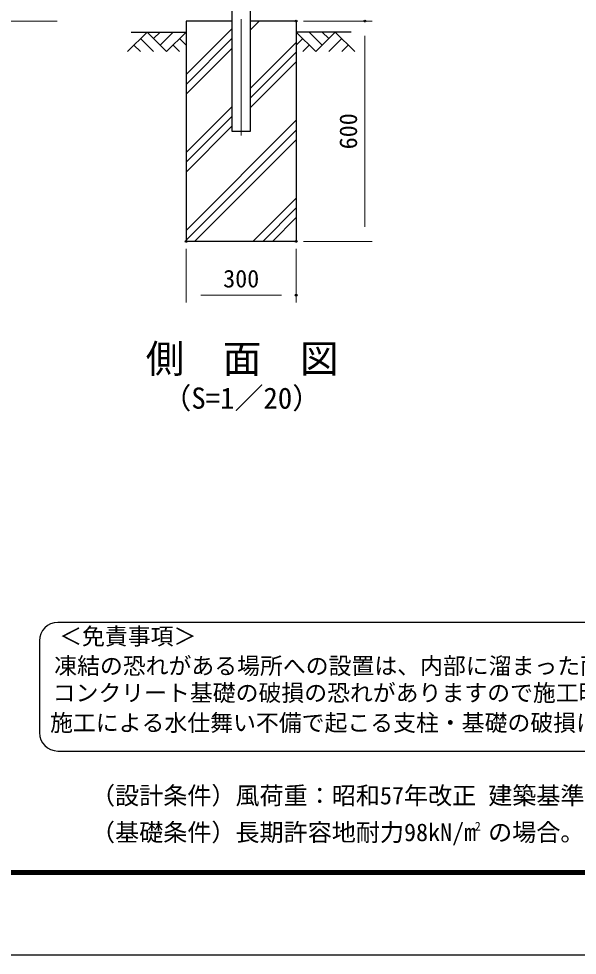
# Model space of a CAD drawing. Units: millimetres, scale not verified. Extents: x -4200 to 4200, y -2970 to 2970.
# Drawn here: x -529 to 992, y -2970 to -420 of the extents above; entities that cross this region are included whole.
import ezdxf
from ezdxf.enums import TextEntityAlignment as Align

# ---------------------------------------------------------------- set-up
doc = ezdxf.new("R2010")
doc.units = ezdxf.units.MM
doc.header["$LTSCALE"] = 10
doc.header["$PDMODE"] = 32
doc.header["$PDSIZE"] = 5
doc.linetypes.add('USER1', pattern=[50.8, 31.75, -6.35, 6.35, -6.35])
for name, color, linetype, lineweight in [('0-0_D-TTL-TXT', 7, 'Continuous', 25), ('0-3_D-STR4', 7, 'Continuous', 25), ('0-4_D-STR-DIM', 7, 'Continuous', 13), ('0-7_D-STR1', 1, 'Continuous', 25), ('0-8_D-BMK', 2, 'USER1', 13), ('0-B_D-BGD', 7, 'Continuous', 25), ('0-C_D-DCR-HCH', 7, 'Continuous', 13), ('0-E_D-TTL', 7, 'Continuous', 25)]:
    doc.layers.add(name, color=color, linetype=linetype, lineweight=lineweight)
doc.layers.add('0-6_Defpoints', color=7, linetype='Continuous')
doc.styles.add('ＭＳ ゴシック', font='')
doc.styles.get('ＭＳ ゴシック').set_extended_font_data('MS Gothic')

msp = doc.modelspace()

# ---------------------------------------------------------------- linework, layer by layer
at = {"layer": '0-0_D-TTL-TXT', "color": 2}
for p, q in [((2022.62, -2063.77), (-422.93, -2063.77)), ((-472.93, -2113.77), (-472.93, -2363.77)), ((-422.93, -2413.77), (2022.62, -2413.77))]:
    msp.add_line(p, q, dxfattribs=at)
for centre, start, end in [((-422.93, -2113.77), 90, 180), ((-422.93, -2363.77), 180, 270)]:
    msp.add_arc(centre, 50, start, end, dxfattribs=at)
at = {"layer": '0-3_D-STR4'}
for p, q in [((-73.47, -426.02), (-73.47, -1026.02)), ((51.13, -426.02), (-73.47, -426.02)), ((226.53, -426.02), (101.93, -426.02)), ((226.53, -426.02), (226.53, -1026.02)), ((226.53, -1026.02), (-73.47, -1026.02))]:
    msp.add_line(p, q, dxfattribs=at)
at = {"layer": '0-4_D-STR-DIM'}
for p, q in [((-1214.97, -426.02), (-424.97, -426.02)), ((246.53, -426.02), (433.51, -426.02)), ((413.51, -986.02), (413.51, -466.02)), ((246.53, -1026.02), (433.51, -1026.02)), ((-73.47, -1046.02), (-73.47, -1192.66)), ((226.53, -1046.02), (226.53, -1192.66)), ((-33.47, -1172.66), (186.53, -1172.66))]:
    msp.add_line(p, q, dxfattribs=at)
at = {"layer": '0-6_Defpoints'}
for p in [(226.53, -426.02), (413.51, -426.02), (-73.47, -1026.02), (226.53, -1026.02), (226.53, -1026.02), (226.53, -1172.66)]:
    msp.add_point(p, dxfattribs=at)
at = {"layer": '0-7_D-STR1'}
for p, q in [((51.13, 196.23), (51.13, -726.02)), ((101.93, -726.02), (101.93, 196.23)), ((51.13, -726.02), (101.93, -726.02))]:
    msp.add_line(p, q, dxfattribs=at)
at = {"layer": '0-8_D-BMK'}
msp.add_line((76.53, -738.02), (76.53, 1398.98), dxfattribs=at)
at = {"layer": '0-B_D-BGD'}
for p, q in [((-223.47, -456.02), (-73.47, -456.02)), ((376.53, -456.02), (226.53, -456.02))]:
    msp.add_line(p, q, dxfattribs=at)
at = {"layer": '0-C_D-DCR-HCH'}
for p, q in [((101.93, -449.57), (125.48, -426.02)), ((-179.9, -456.02), (-233.11, -509.23)), ((-179.9, -456.02), (-126.68, -509.23)), ((-162.16, -473.76), (-144.42, -456.02)), ((-144.42, -491.5), (-108.95, -456.02)), ((-126.68, -509.23), (-73.47, -456.02)), ((-73.47, -571.94), (51.13, -447.34)), ((279.74, -509.23), (226.53, -456.02)), ((297.48, -491.5), (262, -456.02)), ((332.95, -456.02), (279.74, -509.23)), ((315.31, -473.85), (297.48, -456.02)), ((332.95, -456.02), (386.16, -509.23)), ((-197.63, -473.76), (-162, -509.23)), ((-91.21, -473.76), (-73.47, -491.41)), ((-73.47, -598.46), (51.13, -473.86)), ((101.93, -608.67), (226.53, -484.07)), ((244.27, -473.76), (226.53, -491.41)), ((350.69, -473.76), (315.05, -509.23)), ((-215.37, -491.5), (-197.55, -509.23)), ((-108.95, -491.5), (-91.13, -509.23)), ((-73.47, -624.97), (51.13, -500.37)), ((262, -491.5), (244.18, -509.23)), ((368.43, -491.5), (350.61, -509.23)), ((101.93, -635.19), (226.53, -510.59)), ((101.93, -661.71), (226.53, -537.11)), ((-73.47, -784.07), (51.13, -659.47)), ((-73.47, -810.59), (51.13, -685.99)), ((-73.47, -996.21), (226.53, -696.21)), ((-73.47, -837.11), (51.13, -712.51)), ((-73.47, -1022.72), (226.53, -722.72)), ((-50.25, -1026.02), (226.53, -749.24)), ((108.85, -1026.02), (226.53, -908.34)), ((135.36, -1026.02), (226.53, -934.85)), ((161.88, -1026.02), (226.53, -961.37))]:
    msp.add_line(p, q, dxfattribs=at)
at = {"layer": '0-E_D-TTL', "color": 2}
msp.add_lwpolyline([(-4200, 2970), (4200, 2970), (4200, -2970), (-4200, -2970)], close=True, dxfattribs=at)
at = {"layer": '0-E_D-TTL'}
for points in [[(-3930, 2750), (3930, 2750), (3930, -2750), (-3930, -2750)], [(-3927.5, 2747.5), (3927.5, 2747.5), (3927.5, -2747.5), (-3927.5, -2747.5)], [(-3925, 2745), (3925, 2745), (3925, -2745), (-3925, -2745)], [(-3922.5, 2742.5), (3922.5, 2742.5), (3922.5, -2742.5), (-3922.5, -2742.5)], [(-3920, 2740), (3920, 2740), (3920, -2740), (-3920, -2740)]]:
    msp.add_lwpolyline(points, close=True, dxfattribs=at)

# ---------------------------------------------------------------- texts
at = {"layer": '0-0_D-TTL-TXT', "style": 'ＭＳ ゴシック'}
for s, height, p in [('側\u3000面\u3000図', 76.98, (-183.37, -1406.95)), ('（S=1／20）', 57.7, (-137.89, -1498.93)), ('＜免責事項＞ \u3000\u3000', 45.67, (-419.22, -2137.95)), ('凍結の恐れがある場所への設置は、内部に溜まった雨水等の凍結融解により支柱の破損や', 45.67, (-432.75, -2218.44)), ('コンクリート基礎の破損の恐れがありますので施工時、水仕舞いを行ってください。', 45.67, (-436.86, -2291.87)), ('施工による水仕舞い不備で起こる支柱・基礎の破損について当社は責任を負いかねます。 ', 45.67, (-443.85, -2373.36)), ('（設計条件）風荷重：昭和57年改正 建築基準法・同施行令に基づく風圧力に準拠。', 48.09, (-332.45, -2573.6)), ('（基礎条件）長期許容地耐力98kN/m の場合。', 48.09, (-332.45, -2673.6)), ('2', 24.05, (713.02, -2637.79))]:
    msp.add_text(s, height=height, dxfattribs=at).set_placement(p, align=Align.BOTTOM_LEFT)
at = {"layer": '0-4_D-STR-DIM', "style": 'ＭＳ ゴシック'}
msp.add_text('600', height=48.09, rotation=90, dxfattribs=at).set_placement((406.76, -775.27), align=Align.BOTTOM_LEFT)
msp.add_text('300', height=48.09, dxfattribs=at).set_placement((27.65, -1165.91), align=Align.BOTTOM_LEFT)

doc.saveas('drawing.dxf')
